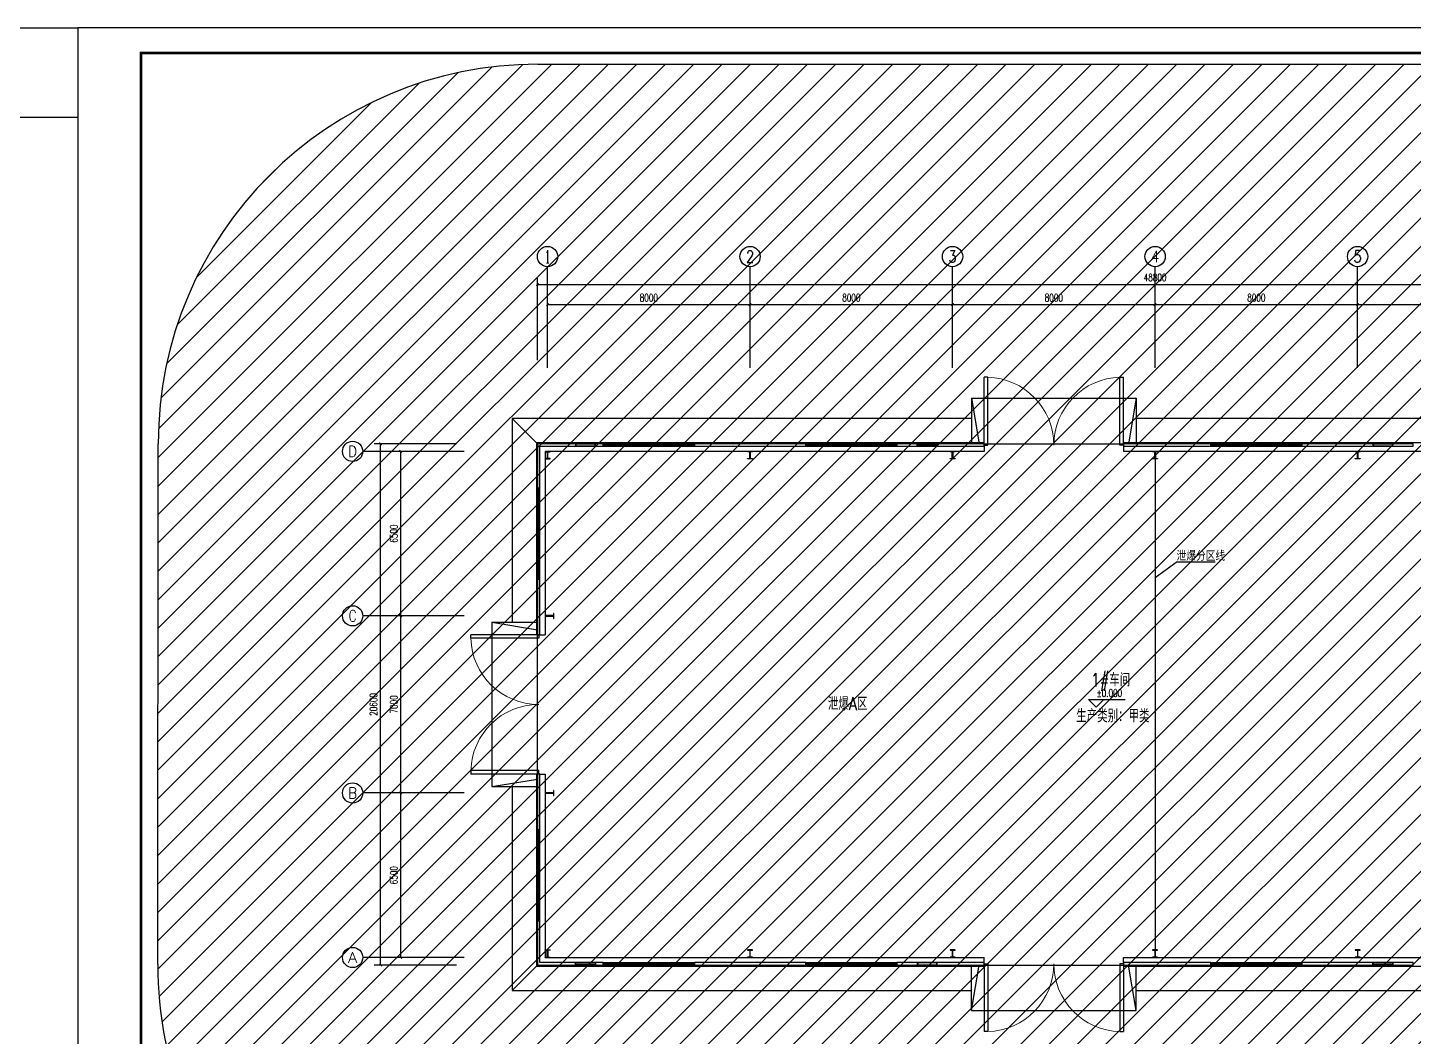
# Model space of a CAD drawing. Extents: x 1234595 to 2088511, y -80443 to 75292.
# Drawn here: x 1979253 to 2033989, y -41060 to -1201 of the extents above; entities that cross this region are included whole.
import ezdxf
from ezdxf.enums import TextEntityAlignment as Align

# ---------------------------------------------------------------- set-up
doc = ezdxf.new("R2010")
doc.units = 0
doc.header["$LTSCALE"] = 1000
doc.header["$MEASUREMENT"] = 0
doc.layers.get('0').update_dxf_attribs({"linetype": 'CONTINUOUS'})
doc.layers.get('Defpoints').update_dxf_attribs({"linetype": 'CONTINUOUS'})
doc.layers.add('_0', color=7, linetype='CONTINUOUS', lineweight=25)
for name, color, linetype in [('AXIS_TEXT', 7, 'CONTINUOUS'), ('PUB_TITLE', 4, 'CONTINUOUS'), ('WIRE-避雷', 4, 'CONTINUOUS'), ('建筑底图', 251, 'CONTINUOUS')]:
    doc.layers.add(name, color=color, linetype=linetype)
doc.styles.add('_HZTXT', font='txt.shx', dxfattribs={"width": 0.8, "bigfont": 'HZTXT.shx'})
doc.styles.add('_TCH_AXIS', font='COMPLEX', dxfattribs={"bigfont": 'GBCBIG'})
doc.styles.add('_TCH_DIM', font='SIMPLEX', dxfattribs={"bigfont": 'GBCBIG'})
doc.styles.add('_TCH_DIM_T3', font='SIMPLEX', dxfattribs={"width": 0.705882, "bigfont": 'GBCBIG'})
doc.styles.add('COMPLEX', font='COMPLEX')
doc.dimstyles.new('_TCH_ARCH&&100', dxfattribs={"dimtxt": 297.5, "dimasz": 100, "dimexe": 250, "dimexo": 300, "dimgap": 126.25, "dimtad": 1, "dimdec": 0, "dimzin": 0, "dimdsep": 46, "dimtxsty": '_TCH_DIM_T3', "dimblk": 'ARCHTICK', "dimcen": 0.09, "dimclrt": 7, "dimazin": 2, "dimtfac": 1, "dimtdec": 0, "dimtix": 1, "dimtmove": 2, "dimatfit": 3, "dimfxl": 0, "dimtolj": 1, "dimtzin": 0, "dimarcsym": 0})

# ---------------------------------------------------------------- blocks, each defined once
blk = doc.blocks.new('$DorLib2D$00000002')
for p, q in [((-0.5, 0), (-0.5, 0.4875)), ((-0.475, 0.4875), (-0.5, 0.4875)), ((-0.475, 0), (-0.475, 0.4875)), ((0.475, 0), (0.475, 0.4875)), ((0.475, 0.4875), (0.5, 0.4875)), ((0.5, 0), (0.5, 0.4875)), ((-0.5, 0), (-0.475, 0)), ((0.5, 0), (0.475, 0))]:
    blk.add_line(p, q)
at = {"lineweight": 13}
for centre, start, end in [((-0.4875, 0), 0, 88.53072), ((0.4875, 0), 91.46928, 180)]:
    blk.add_arc(centre, 0.4875, start, end, dxfattribs=at)
blk = doc.blocks.new('$TCHSYS$WIN2D')
for p, q in [((-0.5, 0.5), (0.5, 0.5)), ((-0.5, 0.5), (-0.5, -0.5)), ((0.5, 0.5), (0.5, -0.5)), ((0.5, 0.167), (-0.5, 0.167)), ((0.5, -0.167), (-0.5, -0.167)), ((-0.5, -0.5), (0.5, -0.5))]:
    blk.add_line(p, q)
blk = doc.blocks.new('_ArchTick')
at = {"color": 0, "linetype": 'ByBlock', "const_width": 0.4}
blk.add_lwpolyline([(-0.5, -0.5), (0.5, 0.5)], dxfattribs=at)
blk = doc.blocks.new('*D714')
at = {"layer": 'Defpoints', "color": 0, "transparency": 16777216}
for p in [(1993989, -31445), (1996489, -31445), (1996489, -37945)]:
    blk.add_point(p, dxfattribs=at)
at = {"layer": '建筑底图', "color": 0, "lineweight": -2, "transparency": 16777216}
for p, q in [((1996189, -31445), (1993739, -31445)), ((1993989, -37945), (1993989, -31445)), ((1996189, -37945), (1993739, -37945))]:
    blk.add_line(p, q, dxfattribs=at)
at = {"layer": '建筑底图', "color": 0, "lineweight": -2, "transparency": 16777216, "xscale": 100, "yscale": 100, "zscale": 100}
for p, rotation in [((1993989, -31445), 90), ((1993989, -37945), 270)]:
    blk.add_blockref('_ArchTick', p, dxfattribs=dict(at, rotation=rotation))
at = {"layer": '建筑底图', "color": 7, "transparency": 16777216, "insert": (1993714, -34695), "char_height": 297.5, "attachment_point": 5, "rotation": 90, "style": '_TCH_DIM_T3'}
blk.add_mtext('\\A1;6500', dxfattribs=at)
blk = doc.blocks.new('*D715')
at = {"layer": 'Defpoints', "color": 0, "transparency": 16777216}
for p in [(1993989, -24445), (1996489, -24445), (1996489, -31445)]:
    blk.add_point(p, dxfattribs=at)
at = {"layer": '建筑底图', "color": 0, "lineweight": -2, "transparency": 16777216}
for p, q in [((1996189, -24445), (1993739, -24445)), ((1993989, -31445), (1993989, -24445)), ((1996189, -31445), (1993739, -31445))]:
    blk.add_line(p, q, dxfattribs=at)
at = {"layer": '建筑底图', "color": 0, "lineweight": -2, "transparency": 16777216, "xscale": 100, "yscale": 100, "zscale": 100}
for p, rotation in [((1993989, -24445), 90), ((1993989, -31445), 270)]:
    blk.add_blockref('_ArchTick', p, dxfattribs=dict(at, rotation=rotation))
at = {"layer": '建筑底图', "color": 7, "transparency": 16777216, "insert": (1993714, -27945), "char_height": 297.5, "attachment_point": 5, "rotation": 90, "style": '_TCH_DIM_T3'}
blk.add_mtext('\\A1;7000', dxfattribs=at)
blk = doc.blocks.new('*D716')
at = {"layer": 'Defpoints', "color": 0, "transparency": 16777216}
for p in [(1993989, -17945), (1996489, -17945), (1996489, -24445)]:
    blk.add_point(p, dxfattribs=at)
at = {"layer": '建筑底图', "color": 0, "lineweight": -2, "transparency": 16777216}
for p, q in [((1996189, -17945), (1993739, -17945)), ((1993989, -24445), (1993989, -17945)), ((1996189, -24445), (1993739, -24445))]:
    blk.add_line(p, q, dxfattribs=at)
at = {"layer": '建筑底图', "color": 0, "lineweight": -2, "transparency": 16777216, "xscale": 100, "yscale": 100, "zscale": 100}
for p, rotation in [((1993989, -17945), 90), ((1993989, -24445), 270)]:
    blk.add_blockref('_ArchTick', p, dxfattribs=dict(at, rotation=rotation))
at = {"layer": '建筑底图', "color": 7, "transparency": 16777216, "insert": (1993714, -21195), "char_height": 297.5, "attachment_point": 5, "rotation": 90, "style": '_TCH_DIM_T3'}
blk.add_mtext('\\A1;6500', dxfattribs=at)
blk = doc.blocks.new('*D717')
at = {"layer": 'Defpoints', "color": 0, "transparency": 16777216}
for p in [(1993189, -17645), (1996489, -17645), (1996489, -38245)]:
    blk.add_point(p, dxfattribs=at)
at = {"layer": '建筑底图', "color": 0, "lineweight": -2, "transparency": 16777216}
for p, q in [((1996189, -17645), (1992939, -17645)), ((1993189, -38245), (1993189, -17645)), ((1996189, -38245), (1992939, -38245))]:
    blk.add_line(p, q, dxfattribs=at)
at = {"layer": '建筑底图', "color": 0, "lineweight": -2, "transparency": 16777216, "xscale": 100, "yscale": 100, "zscale": 100}
for p, rotation in [((1993189, -17645), 90), ((1993189, -38245), 270)]:
    blk.add_blockref('_ArchTick', p, dxfattribs=dict(at, rotation=rotation))
at = {"layer": '建筑底图', "color": 7, "transparency": 16777216, "insert": (1992914, -27945), "char_height": 297.5, "attachment_point": 5, "rotation": 90, "style": '_TCH_DIM_T3'}
blk.add_mtext('\\A1;20600', dxfattribs=at)
blk = doc.blocks.new('_AXISO')
blk.add_circle((0, 0), 0.5)
at = {"layer": 'AXIS_TEXT', "style": 'COMPLEX', "width": 1.041667}
blk.add_attdef('A', text='', height=0.56, dxfattribs=at).set_placement((-0.25, -0.28), (0.25, -0.28), align=Align.FIT)
blk = doc.blocks.new('*D700')
at = {"layer": 'Defpoints', "color": 0, "transparency": 16777216}
for p in [(2007789, -12145), (1999789, -14645), (2007789, -14645)]:
    blk.add_point(p, dxfattribs=at)
at = {"layer": '建筑底图', "color": 0, "lineweight": -2, "transparency": 16777216}
for p, q in [((1999789, -14345), (1999789, -11895)), ((2007789, -14345), (2007789, -11895)), ((1999789, -12145), (2007789, -12145))]:
    blk.add_line(p, q, dxfattribs=at)
at = {"layer": '建筑底图', "color": 0, "lineweight": -2, "transparency": 16777216, "xscale": 100, "yscale": 100, "zscale": 100, "rotation": 180}
blk.add_blockref('_ArchTick', (1999789, -12145), dxfattribs=at)
at = {"layer": '建筑底图', "color": 0, "lineweight": -2, "transparency": 16777216, "xscale": 100, "yscale": 100, "zscale": 100}
blk.add_blockref('_ArchTick', (2007789, -12145), dxfattribs=at)
at = {"layer": '建筑底图', "color": 7, "transparency": 16777216, "insert": (2003789, -11870), "char_height": 297.5, "attachment_point": 5, "style": '_TCH_DIM_T3'}
blk.add_mtext('\\A1;8000', dxfattribs=at)
blk = doc.blocks.new('*D701')
at = {"layer": 'Defpoints', "color": 0, "transparency": 16777216}
for p in [(2015789, -12145), (2007789, -14645), (2015789, -14645)]:
    blk.add_point(p, dxfattribs=at)
at = {"layer": '建筑底图', "color": 0, "lineweight": -2, "transparency": 16777216}
for p, q in [((2007789, -14345), (2007789, -11895)), ((2015789, -14345), (2015789, -11895)), ((2007789, -12145), (2015789, -12145))]:
    blk.add_line(p, q, dxfattribs=at)
at = {"layer": '建筑底图', "color": 0, "lineweight": -2, "transparency": 16777216, "xscale": 100, "yscale": 100, "zscale": 100, "rotation": 180}
blk.add_blockref('_ArchTick', (2007789, -12145), dxfattribs=at)
at = {"layer": '建筑底图', "color": 0, "lineweight": -2, "transparency": 16777216, "xscale": 100, "yscale": 100, "zscale": 100}
blk.add_blockref('_ArchTick', (2015789, -12145), dxfattribs=at)
at = {"layer": '建筑底图', "color": 7, "transparency": 16777216, "insert": (2011789, -11870), "char_height": 297.5, "attachment_point": 5, "style": '_TCH_DIM_T3'}
blk.add_mtext('\\A1;8000', dxfattribs=at)
blk = doc.blocks.new('*D702')
at = {"layer": 'Defpoints', "color": 0, "transparency": 16777216}
for p in [(2023789, -12145), (2015789, -14645), (2023789, -14645)]:
    blk.add_point(p, dxfattribs=at)
at = {"layer": '建筑底图', "color": 0, "lineweight": -2, "transparency": 16777216}
for p, q in [((2015789, -14345), (2015789, -11895)), ((2023789, -14345), (2023789, -11895)), ((2015789, -12145), (2023789, -12145))]:
    blk.add_line(p, q, dxfattribs=at)
at = {"layer": '建筑底图', "color": 0, "lineweight": -2, "transparency": 16777216, "xscale": 100, "yscale": 100, "zscale": 100, "rotation": 180}
blk.add_blockref('_ArchTick', (2015789, -12145), dxfattribs=at)
at = {"layer": '建筑底图', "color": 0, "lineweight": -2, "transparency": 16777216, "xscale": 100, "yscale": 100, "zscale": 100}
blk.add_blockref('_ArchTick', (2023789, -12145), dxfattribs=at)
at = {"layer": '建筑底图', "color": 7, "transparency": 16777216, "insert": (2019789, -11870), "char_height": 297.5, "attachment_point": 5, "style": '_TCH_DIM_T3'}
blk.add_mtext('\\A1;8000', dxfattribs=at)
blk = doc.blocks.new('*D703')
at = {"layer": 'Defpoints', "color": 0, "transparency": 16777216}
for p in [(2031789, -12145), (2023789, -14645), (2031789, -14645)]:
    blk.add_point(p, dxfattribs=at)
at = {"layer": '建筑底图', "color": 0, "lineweight": -2, "transparency": 16777216}
for p, q in [((2023789, -14345), (2023789, -11895)), ((2031789, -14345), (2031789, -11895)), ((2023789, -12145), (2031789, -12145))]:
    blk.add_line(p, q, dxfattribs=at)
at = {"layer": '建筑底图', "color": 0, "lineweight": -2, "transparency": 16777216, "xscale": 100, "yscale": 100, "zscale": 100, "rotation": 180}
blk.add_blockref('_ArchTick', (2023789, -12145), dxfattribs=at)
at = {"layer": '建筑底图', "color": 0, "lineweight": -2, "transparency": 16777216, "xscale": 100, "yscale": 100, "zscale": 100}
blk.add_blockref('_ArchTick', (2031789, -12145), dxfattribs=at)
at = {"layer": '建筑底图', "color": 7, "transparency": 16777216, "insert": (2027789, -11870), "char_height": 297.5, "attachment_point": 5, "style": '_TCH_DIM_T3'}
blk.add_mtext('\\A1;8000', dxfattribs=at)
blk = doc.blocks.new('*D704')
at = {"layer": 'Defpoints', "color": 0, "transparency": 16777216}
for p in [(2039789, -12145), (2031789, -14645), (2039789, -14645)]:
    blk.add_point(p, dxfattribs=at)
at = {"layer": '建筑底图', "color": 0, "lineweight": -2, "transparency": 16777216}
for p, q in [((2031789, -14345), (2031789, -11895)), ((2039789, -14345), (2039789, -11895)), ((2031789, -12145), (2039789, -12145))]:
    blk.add_line(p, q, dxfattribs=at)
at = {"layer": '建筑底图', "color": 0, "lineweight": -2, "transparency": 16777216, "xscale": 100, "yscale": 100, "zscale": 100, "rotation": 180}
blk.add_blockref('_ArchTick', (2031789, -12145), dxfattribs=at)
at = {"layer": '建筑底图', "color": 0, "lineweight": -2, "transparency": 16777216, "xscale": 100, "yscale": 100, "zscale": 100}
blk.add_blockref('_ArchTick', (2039789, -12145), dxfattribs=at)
at = {"layer": '建筑底图', "color": 7, "transparency": 16777216, "insert": (2035789, -11870), "char_height": 297.5, "attachment_point": 5, "style": '_TCH_DIM_T3'}
blk.add_mtext('\\A1;8000', dxfattribs=at)
blk = doc.blocks.new('*D706')
at = {"layer": 'Defpoints', "color": 0, "transparency": 16777216}
for p in [(2048189, -11345), (1999389, -14645), (2048189, -14645)]:
    blk.add_point(p, dxfattribs=at)
at = {"layer": '建筑底图', "color": 0, "lineweight": -2, "transparency": 16777216}
for p, q in [((1999389, -14345), (1999389, -11095)), ((1999389, -11345), (2048189, -11345)), ((2048189, -14345), (2048189, -11095))]:
    blk.add_line(p, q, dxfattribs=at)
at = {"layer": '建筑底图', "color": 0, "lineweight": -2, "transparency": 16777216, "xscale": 100, "yscale": 100, "zscale": 100, "rotation": 180}
blk.add_blockref('_ArchTick', (1999389, -11345), dxfattribs=at)
at = {"layer": '建筑底图', "color": 0, "lineweight": -2, "transparency": 16777216, "xscale": 100, "yscale": 100, "zscale": 100}
blk.add_blockref('_ArchTick', (2048189, -11345), dxfattribs=at)
at = {"layer": '建筑底图', "color": 7, "transparency": 16777216, "insert": (2023789, -11070), "char_height": 297.5, "attachment_point": 5, "style": '_TCH_DIM_T3'}
blk.add_mtext('\\A1;48800', dxfattribs=at)

msp = doc.modelspace()

# ---------------------------------------------------------------- hatches: boundary and pattern name
at = {"layer": 'WIRE-避雷'}
h = msp.add_hatch(dxfattribs=at)
h.set_pattern_fill('ANSI31', color=1, scale=500)
h.set_pattern_definition([(45, (0, 0), (-561.266, 561.266), [])])
edge = h.paths.add_edge_path()
edge.add_line((1999389.4, -53244.9), (2048308.7, -53244.4))
edge.add_arc((2048189.4, -38244.9), 15000, 269.54527, 360.00001)
edge.add_line((2063189.4, -17644.9), (2063189.4, -38244.9))
edge.add_arc((2048189.4, -17644.9), 15000, 359.99999, 450)
edge.add_line((1999408.2, -2644.9), (2048189.4, -2644.9))
edge.add_arc((1999408.2, -17644.9), 15000, 90, 180)
edge.add_line((1984389.4, -38217.5), (1984408.2, -17644.9))
edge.add_arc((1999389.4, -38244.9), 15000, 179.89557, 270.00111)
at = {"layer": '建筑底图'}
for points in [[(1999389.4, -17644.9), (1999389.4, -19394.9), (1999419.4, -19364.9), (1999419.4, -17674.9)], [(2001989.4, -17644.9), (1999389.4, -17644.9), (1999419.4, -17674.9), (2001959.4, -17674.9)], [(1999489.4, -19394.9), (1999489.4, -17744.9), (1999459.4, -17714.9), (1999459.4, -19364.9)], [(1999489.4, -17744.9), (2001989.4, -17744.9), (2001959.4, -17714.9), (1999459.4, -17714.9)], [(1999779.4, -18228.9), (1999689.4, -18228.9), (1999689.4, -18244.9), (1999889.4, -18244.9), (1999889.4, -18228.9), (1999799.4, -18228.9), (1999799.4, -17960.9), (1999889.4, -17960.9), (1999889.4, -17944.9), (1999689.4, -17944.9), (1999689.4, -17960.9), (1999779.4, -17960.9)], [(2001989.4, -17744.9), (2001989.4, -17644.9), (2001959.4, -17674.9), (2001959.4, -17714.9)], [(2009989.4, -17644.9), (2005589.4, -17644.9), (2005619.4, -17674.9), (2009959.4, -17674.9)], [(2005589.4, -17644.9), (2005589.4, -17744.9), (2005619.4, -17714.9), (2005619.4, -17674.9)], [(2005589.4, -17744.9), (2009989.4, -17744.9), (2009959.4, -17714.9), (2005619.4, -17714.9)], [(2007799.4, -18228.9), (2007889.4, -18228.9), (2007889.4, -18244.9), (2007689.4, -18244.9), (2007689.4, -18228.9), (2007779.4, -18228.9), (2007779.4, -17960.9), (2007689.4, -17960.9), (2007689.4, -17944.9), (2007889.4, -17944.9), (2007889.4, -17960.9), (2007799.4, -17960.9)], [(2009989.4, -17744.9), (2009989.4, -17644.9), (2009959.4, -17674.9), (2009959.4, -17714.9)], [(2017039.4, -17644.9), (2013589.4, -17644.9), (2013619.4, -17674.9), (2017009.4, -17674.9)], [(2013589.4, -17644.9), (2013589.4, -17744.9), (2013619.4, -17714.9), (2013619.4, -17674.9)], [(2013589.4, -17744.9), (2017039.4, -17744.9), (2017009.4, -17714.9), (2013619.4, -17714.9)], [(2015799.4, -18228.9), (2015889.4, -18228.9), (2015889.4, -18244.9), (2015689.4, -18244.9), (2015689.4, -18228.9), (2015779.4, -18228.9), (2015779.4, -17960.9), (2015689.4, -17960.9), (2015689.4, -17944.9), (2015889.4, -17944.9), (2015889.4, -17960.9), (2015799.4, -17960.9)], [(2017039.4, -17744.9), (2017039.4, -17644.9), (2017009.4, -17674.9), (2017009.4, -17714.9)], [(2025989.4, -17644.9), (2022539.4, -17644.9), (2022569.4, -17674.9), (2025959.4, -17674.9)], [(2022539.4, -17644.9), (2022539.4, -17744.9), (2022569.4, -17714.9), (2022569.4, -17674.9)], [(2022539.4, -17744.9), (2025989.4, -17744.9), (2025959.4, -17714.9), (2022569.4, -17714.9)], [(2023799.4, -18228.9), (2023889.4, -18228.9), (2023889.4, -18244.9), (2023689.4, -18244.9), (2023689.4, -18228.9), (2023779.4, -18228.9), (2023779.4, -17960.9), (2023689.4, -17960.9), (2023689.4, -17944.9), (2023889.4, -17944.9), (2023889.4, -17960.9), (2023799.4, -17960.9)], [(2025989.4, -17744.9), (2025989.4, -17644.9), (2025959.4, -17674.9), (2025959.4, -17714.9)], [(2033989.4, -17644.9), (2029589.4, -17644.9), (2029619.4, -17674.9), (2033959.4, -17674.9)], [(2029589.4, -17644.9), (2029589.4, -17744.9), (2029619.4, -17714.9), (2029619.4, -17674.9)], [(2029589.4, -17744.9), (2033989.4, -17744.9), (2033959.4, -17714.9), (2029619.4, -17714.9)], [(2031799.4, -18228.9), (2031889.4, -18228.9), (2031889.4, -18244.9), (2031689.4, -18244.9), (2031689.4, -18228.9), (2031779.4, -18228.9), (2031779.4, -17960.9), (2031689.4, -17960.9), (2031689.4, -17944.9), (2031889.4, -17944.9), (2031889.4, -17960.9), (2031799.4, -17960.9)], [(2033989.4, -17744.9), (2033989.4, -17644.9), (2033959.4, -17674.9), (2033959.4, -17714.9)], [(1999389.4, -19394.9), (1999489.4, -19394.9), (1999459.4, -19364.9), (1999419.4, -19364.9)], [(1999489.4, -22994.9), (1999389.4, -22994.9), (1999419.4, -23024.9), (1999459.4, -23024.9)], [(1999389.4, -22994.9), (1999389.4, -25194.9), (1999419.4, -25164.9), (1999419.4, -23024.9)], [(1999489.4, -25194.9), (1999489.4, -22994.9), (1999459.4, -23024.9), (1999459.4, -25164.9)], [(1999705.4, -24434.9), (1999705.4, -24344.9), (1999689.4, -24344.9), (1999689.4, -24544.9), (1999705.4, -24544.9), (1999705.4, -24454.9), (2000023.4, -24454.9), (2000023.4, -24544.9), (2000039.4, -24544.9), (2000039.4, -24344.9), (2000023.4, -24344.9), (2000023.4, -24434.9)], [(1999389.4, -25194.9), (1999489.4, -25194.9), (1999459.4, -25164.9), (1999419.4, -25164.9)], [(1999489.4, -30694.9), (1999389.4, -30694.9), (1999419.4, -30724.9), (1999459.4, -30724.9)], [(1999389.4, -30694.9), (1999389.4, -32894.9), (1999419.4, -32864.9), (1999419.4, -30724.9)], [(1999489.4, -32894.9), (1999489.4, -30694.9), (1999459.4, -30724.9), (1999459.4, -32864.9)], [(1999705.4, -31434.9), (1999705.4, -31344.9), (1999689.4, -31344.9), (1999689.4, -31544.9), (1999705.4, -31544.9), (1999705.4, -31454.9), (2000023.4, -31454.9), (2000023.4, -31544.9), (2000039.4, -31544.9), (2000039.4, -31344.9), (2000023.4, -31344.9), (2000023.4, -31434.9)], [(1999389.4, -32894.9), (1999489.4, -32894.9), (1999459.4, -32864.9), (1999419.4, -32864.9)], [(1999489.4, -36494.9), (1999389.4, -36494.9), (1999419.4, -36524.9), (1999459.4, -36524.9)], [(1999389.4, -36494.9), (1999389.4, -38244.9), (1999419.4, -38214.9), (1999419.4, -36524.9)], [(1999489.4, -38144.9), (1999489.4, -36494.9), (1999459.4, -36524.9), (1999459.4, -38174.9)], [(1999779.4, -37660.9), (1999689.4, -37660.9), (1999689.4, -37644.9), (1999889.4, -37644.9), (1999889.4, -37660.9), (1999799.4, -37660.9), (1999799.4, -37928.9), (1999889.4, -37928.9), (1999889.4, -37944.9), (1999689.4, -37944.9), (1999689.4, -37928.9), (1999779.4, -37928.9)], [(2007799.4, -37660.9), (2007889.4, -37660.9), (2007889.4, -37644.9), (2007689.4, -37644.9), (2007689.4, -37660.9), (2007779.4, -37660.9), (2007779.4, -37928.9), (2007689.4, -37928.9), (2007689.4, -37944.9), (2007889.4, -37944.9), (2007889.4, -37928.9), (2007799.4, -37928.9)], [(2015799.4, -37660.9), (2015889.4, -37660.9), (2015889.4, -37644.9), (2015689.4, -37644.9), (2015689.4, -37660.9), (2015779.4, -37660.9), (2015779.4, -37928.9), (2015689.4, -37928.9), (2015689.4, -37944.9), (2015889.4, -37944.9), (2015889.4, -37928.9), (2015799.4, -37928.9)], [(2023799.4, -37660.9), (2023889.4, -37660.9), (2023889.4, -37644.9), (2023689.4, -37644.9), (2023689.4, -37660.9), (2023779.4, -37660.9), (2023779.4, -37928.9), (2023689.4, -37928.9), (2023689.4, -37944.9), (2023889.4, -37944.9), (2023889.4, -37928.9), (2023799.4, -37928.9)], [(2031799.4, -37660.9), (2031889.4, -37660.9), (2031889.4, -37644.9), (2031689.4, -37644.9), (2031689.4, -37660.9), (2031779.4, -37660.9), (2031779.4, -37928.9), (2031689.4, -37928.9), (2031689.4, -37944.9), (2031889.4, -37944.9), (2031889.4, -37928.9), (2031799.4, -37928.9)], [(1999389.4, -38244.9), (2001989.4, -38244.9), (2001959.4, -38214.9), (1999419.4, -38214.9)], [(2001989.4, -38144.9), (1999489.4, -38144.9), (1999459.4, -38174.9), (2001959.4, -38174.9)], [(2001989.4, -38244.9), (2001989.4, -38144.9), (2001959.4, -38174.9), (2001959.4, -38214.9)], [(2009989.4, -38144.9), (2005589.4, -38144.9), (2005619.4, -38174.9), (2009959.4, -38174.9)], [(2005589.4, -38144.9), (2005589.4, -38244.9), (2005619.4, -38214.9), (2005619.4, -38174.9)], [(2005589.4, -38244.9), (2009989.4, -38244.9), (2009959.4, -38214.9), (2005619.4, -38214.9)], [(2009989.4, -38244.9), (2009989.4, -38144.9), (2009959.4, -38174.9), (2009959.4, -38214.9)], [(2017039.4, -38144.9), (2013589.4, -38144.9), (2013619.4, -38174.9), (2017009.4, -38174.9)], [(2013589.4, -38144.9), (2013589.4, -38244.9), (2013619.4, -38214.9), (2013619.4, -38174.9)], [(2013589.4, -38244.9), (2017039.4, -38244.9), (2017009.4, -38214.9), (2013619.4, -38214.9)], [(2017039.4, -38244.9), (2017039.4, -38144.9), (2017009.4, -38174.9), (2017009.4, -38214.9)], [(2025989.4, -38144.9), (2022539.4, -38144.9), (2022569.4, -38174.9), (2025959.4, -38174.9)], [(2022539.4, -38144.9), (2022539.4, -38244.9), (2022569.4, -38214.9), (2022569.4, -38174.9)], [(2022539.4, -38244.9), (2025989.4, -38244.9), (2025959.4, -38214.9), (2022569.4, -38214.9)], [(2025989.4, -38244.9), (2025989.4, -38144.9), (2025959.4, -38174.9), (2025959.4, -38214.9)], [(2033989.4, -38144.9), (2029589.4, -38144.9), (2029619.4, -38174.9), (2033959.4, -38174.9)], [(2029589.4, -38144.9), (2029589.4, -38244.9), (2029619.4, -38214.9), (2029619.4, -38174.9)], [(2029589.4, -38244.9), (2033989.4, -38244.9), (2033959.4, -38214.9), (2029619.4, -38214.9)], [(2033989.4, -38244.9), (2033989.4, -38144.9), (2033959.4, -38174.9), (2033959.4, -38214.9)]]:
    msp.add_hatch(color=256, dxfattribs=at).paths.add_polyline_path(points)

# ---------------------------------------------------------------- linework, layer by layer
at = {"layer": '_0', "color": 0}
msp.add_lwpolyline([(1974816.1, -1200.6), (1981228.5, -1200.6), (1981228.5, -4754), (1974816.1, -4754)], close=True, dxfattribs=at)
at = {"layer": 'PUB_TITLE', "color": 4}
msp.add_lwpolyline([(1981228.5, -60600.6), (2065328.5, -60600.6), (2065328.5, -1200.6), (1981228.5, -1200.6)], close=True, dxfattribs=at)
at = {"layer": 'PUB_TITLE', "color": 4, "const_width": 100}
msp.add_lwpolyline([(1983728.5, -59600.6), (2064328.5, -59600.6), (2064328.5, -2200.6), (1983728.5, -2200.6)], close=True, dxfattribs=at)
at = {"layer": 'WIRE-避雷', "color": 1}
for p, q in [((1999408.2, -2644.9), (2048189.4, -2644.9)), ((1984389.4, -38217.5), (1984408.2, -17644.9))]:
    msp.add_line(p, q, dxfattribs=at)
for centre, start, end in [((1999408.2, -17644.9), 90, 180), ((1999389.4, -38244.9), 179.89557, 270.00111)]:
    msp.add_arc(centre, 15000, start, end, dxfattribs=at)
at = {"layer": '建筑底图'}
for p, q in [((1999789.4, -14644.9), (1999789.4, -10644.9)), ((2007789.4, -14644.9), (2007789.4, -10644.9)), ((2015789.4, -14644.9), (2015789.4, -10644.9)), ((2023789.4, -14644.9), (2023789.4, -10644.9)), ((2031789.4, -14644.9), (2031789.4, -10644.9)), ((2016539.4, -15844.9), (2023039.4, -15844.9)), ((2016539.4, -15844.9), (2016839.4, -17644.9)), ((2016539.4, -15844.9), (2016539.4, -17644.9)), ((2023039.4, -15844.9), (2022739.4, -17644.9)), ((2023039.4, -15844.9), (2023039.4, -17644.9)), ((1999349.4, -17604.9), (1998389.4, -16644.9)), ((1996489.4, -17944.9), (1992489.4, -17944.9)), ((1999389.4, -17644.9), (1999389.4, -19394.9)), ((2001989.4, -17644.9), (1999389.4, -17644.9)), ((1999489.4, -19394.9), (1999489.4, -17744.9)), ((1999489.4, -17744.9), (2001989.4, -17744.9)), ((2001989.4, -17744.9), (2001989.4, -17644.9)), ((2009989.4, -17644.9), (2005589.4, -17644.9)), ((2005589.4, -17644.9), (2005589.4, -17744.9)), ((2005589.4, -17744.9), (2009989.4, -17744.9)), ((2009989.4, -17744.9), (2009989.4, -17644.9)), ((2017039.4, -17644.9), (2013589.4, -17644.9)), ((2013589.4, -17644.9), (2013589.4, -17744.9)), ((2013589.4, -17744.9), (2017039.4, -17744.9)), ((2017039.4, -17644.9), (2017039.4, -17604.9)), ((2017039.4, -17644.9), (2022539.4, -17644.9)), ((2017039.4, -17744.9), (2017039.4, -17644.9)), ((2017039.4, -17744.9), (2017039.4, -17944.9)), ((2022539.4, -17644.9), (2022539.4, -17604.9)), ((2025989.4, -17644.9), (2022539.4, -17644.9)), ((2022539.4, -17644.9), (2022539.4, -17744.9)), ((2022539.4, -17744.9), (2022539.4, -17944.9)), ((2022539.4, -17744.9), (2025989.4, -17744.9)), ((2025989.4, -17744.9), (2025989.4, -17644.9)), ((2033989.4, -17644.9), (2029589.4, -17644.9)), ((2029589.4, -17644.9), (2029589.4, -17744.9)), ((2029589.4, -17744.9), (2033989.4, -17744.9)), ((2033989.4, -17744.9), (2033989.4, -17644.9)), ((1999389.4, -19394.9), (1999489.4, -19394.9)), ((2024655.3, -22312), (2023789.4, -22941.9)), ((2024655.3, -22312), (2026159, -22312)), ((1999489.4, -22994.9), (1999389.4, -22994.9)), ((1999389.4, -22994.9), (1999389.4, -25194.9)), ((1999489.4, -25194.9), (1999489.4, -22994.9)), ((1996489.4, -24444.9), (1992489.4, -24444.9)), ((1997589.4, -24694.9), (1997589.4, -31194.9)), ((1997589.4, -24694.9), (1999389.4, -24994.9)), ((1997589.4, -24694.9), (1999389.4, -24694.9)), ((1999389.4, -25194.9), (1999349.4, -25194.9)), ((1999389.4, -30694.9), (1999389.4, -25194.9)), ((1999389.4, -25194.9), (1999489.4, -25194.9)), ((1999489.4, -25194.9), (1999689.4, -25194.9)), ((2021461.9, -28049.7), (2021161.9, -27749.7)), ((2021161.9, -27749.7), (2022611.9, -27749.7)), ((2021461.9, -28049.7), (2021761.9, -27749.7)), ((1997589.4, -31194.9), (1999389.4, -30894.9)), ((1997589.4, -31194.9), (1999389.4, -31194.9)), ((1999389.4, -30694.9), (1999349.4, -30694.9)), ((1999489.4, -30694.9), (1999389.4, -30694.9)), ((1999389.4, -30694.9), (1999389.4, -32894.9)), ((1999489.4, -30694.9), (1999689.4, -30694.9)), ((1999489.4, -32894.9), (1999489.4, -30694.9)), ((1996489.4, -31444.9), (1992489.4, -31444.9)), ((1999389.4, -32894.9), (1999489.4, -32894.9)), ((1999489.4, -36494.9), (1999389.4, -36494.9)), ((1999389.4, -36494.9), (1999389.4, -38244.9)), ((1999489.4, -38144.9), (1999489.4, -36494.9)), ((1996489.4, -37944.9), (1992489.4, -37944.9)), ((1999349.4, -38284.9), (1998389.4, -39244.9)), ((1999389.4, -38244.9), (2001989.4, -38244.9)), ((2001989.4, -38144.9), (1999489.4, -38144.9)), ((2001989.4, -38244.9), (2001989.4, -38144.9)), ((2009989.4, -38144.9), (2005589.4, -38144.9)), ((2005589.4, -38144.9), (2005589.4, -38244.9)), ((2005589.4, -38244.9), (2009989.4, -38244.9)), ((2009989.4, -38244.9), (2009989.4, -38144.9)), ((2017039.4, -38144.9), (2013589.4, -38144.9)), ((2013589.4, -38144.9), (2013589.4, -38244.9)), ((2013589.4, -38244.9), (2017039.4, -38244.9)), ((2016539.4, -40044.9), (2016839.4, -38244.9)), ((2016539.4, -40044.9), (2016539.4, -38244.9)), ((2017039.4, -38144.9), (2017039.4, -37944.9)), ((2017039.4, -38244.9), (2017039.4, -38144.9)), ((2017039.4, -38244.9), (2017039.4, -38284.9)), ((2017039.4, -38244.9), (2022539.4, -38244.9)), ((2022539.4, -38144.9), (2022539.4, -37944.9)), ((2025989.4, -38144.9), (2022539.4, -38144.9)), ((2022539.4, -38144.9), (2022539.4, -38244.9)), ((2022539.4, -38244.9), (2022539.4, -38284.9)), ((2022539.4, -38244.9), (2025989.4, -38244.9)), ((2023039.4, -40044.9), (2022739.4, -38244.9)), ((2023039.4, -40044.9), (2023039.4, -38244.9)), ((2025989.4, -38244.9), (2025989.4, -38144.9)), ((2033989.4, -38144.9), (2029589.4, -38144.9)), ((2029589.4, -38144.9), (2029589.4, -38244.9)), ((2029589.4, -38244.9), (2033989.4, -38244.9)), ((2033989.4, -38244.9), (2033989.4, -38144.9)), ((2016539.4, -40044.9), (2023039.4, -40044.9))]:
    msp.add_line(p, q, dxfattribs=at)
for points in [[(2016539.4, -16644.9), (1998389.4, -16644.9), (1998389.4, -24694.9)], [(2049189.4, -24694.9), (2049189.4, -16644.9), (2023039.4, -16644.9)], [(2017039.4, -17604.9), (1999349.4, -17604.9), (1999349.4, -25194.9)], [(2017039.4, -17944.9), (1999689.4, -17944.9), (1999689.4, -25194.9)], [(2000896.9, -17744.9), (2001681.9, -17744.9), (2001681.9, -17644.9), (2000896.9, -17644.9), (2000896.9, -17744.9)], [(2015181.9, -17744.9), (2014396.9, -17744.9), (2014396.9, -17644.9), (2015181.9, -17644.9), (2015181.9, -17744.9)], [(2048229.4, -25194.9), (2048229.4, -17604.9), (2022539.4, -17604.9)], [(2047889.4, -25194.9), (2047889.4, -17944.9), (2022539.4, -17944.9)], [(2032396.9, -17744.9), (2033181.9, -17744.9), (2033181.9, -17644.9), (2032396.9, -17644.9), (2032396.9, -17744.9)], [(2023789.4, -18244.9), (2023789.4, -37644.9)], [(1998389.4, -31194.9), (1998389.4, -39244.9), (2016539.4, -39244.9)], [(1999349.4, -30694.9), (1999349.4, -38284.9), (2017039.4, -38284.9)], [(1999689.4, -30694.9), (1999689.4, -37944.9), (2017039.4, -37944.9)], [(2022539.4, -37944.9), (2047889.4, -37944.9), (2047889.4, -30694.9)], [(2022539.4, -38284.9), (2048229.4, -38284.9), (2048229.4, -30694.9)], [(2023039.4, -39244.9), (2049189.4, -39244.9), (2049189.4, -31194.9)], [(2000896.9, -38144.9), (2001681.9, -38144.9), (2001681.9, -38244.9), (2000896.9, -38244.9), (2000896.9, -38144.9)], [(2015181.9, -38144.9), (2014396.9, -38144.9), (2014396.9, -38244.9), (2015181.9, -38244.9), (2015181.9, -38144.9)], [(2032396.9, -38144.9), (2033181.9, -38144.9), (2033181.9, -38244.9), (2032396.9, -38244.9), (2032396.9, -38144.9)]]:
    msp.add_lwpolyline(points, dxfattribs=at)
for points in [[(1999889.4, -17944.9), (1999689.4, -17944.9), (1999689.4, -17960.9), (1999779.4, -17960.9), (1999779.4, -18228.9), (1999689.4, -18228.9), (1999689.4, -18244.9), (1999889.4, -18244.9), (1999889.4, -18228.9), (1999799.4, -18228.9), (1999799.4, -17960.9), (1999889.4, -17960.9)], [(2000911.9, -17729.9), (2001666.9, -17729.9), (2001666.9, -17659.9), (2000911.9, -17659.9)], [(2007689.4, -17944.9), (2007889.4, -17944.9), (2007889.4, -17960.9), (2007799.4, -17960.9), (2007799.4, -18228.9), (2007889.4, -18228.9), (2007889.4, -18244.9), (2007689.4, -18244.9), (2007689.4, -18228.9), (2007779.4, -18228.9), (2007779.4, -17960.9), (2007689.4, -17960.9)], [(2015166.9, -17729.9), (2014411.9, -17729.9), (2014411.9, -17659.9), (2015166.9, -17659.9)], [(2015689.4, -17944.9), (2015889.4, -17944.9), (2015889.4, -17960.9), (2015799.4, -17960.9), (2015799.4, -18228.9), (2015889.4, -18228.9), (2015889.4, -18244.9), (2015689.4, -18244.9), (2015689.4, -18228.9), (2015779.4, -18228.9), (2015779.4, -17960.9), (2015689.4, -17960.9)], [(2023689.4, -17944.9), (2023889.4, -17944.9), (2023889.4, -17960.9), (2023799.4, -17960.9), (2023799.4, -18228.9), (2023889.4, -18228.9), (2023889.4, -18244.9), (2023689.4, -18244.9), (2023689.4, -18228.9), (2023779.4, -18228.9), (2023779.4, -17960.9), (2023689.4, -17960.9)], [(2031689.4, -17944.9), (2031889.4, -17944.9), (2031889.4, -17960.9), (2031799.4, -17960.9), (2031799.4, -18228.9), (2031889.4, -18228.9), (2031889.4, -18244.9), (2031689.4, -18244.9), (2031689.4, -18228.9), (2031779.4, -18228.9), (2031779.4, -17960.9), (2031689.4, -17960.9)], [(2032411.9, -17729.9), (2033166.9, -17729.9), (2033166.9, -17659.9), (2032411.9, -17659.9)], [(2000039.4, -24544.9), (2000039.4, -24344.9), (2000023.4, -24344.9), (2000023.4, -24434.9), (1999705.4, -24434.9), (1999705.4, -24344.9), (1999689.4, -24344.9), (1999689.4, -24544.9), (1999705.4, -24544.9), (1999705.4, -24454.9), (2000023.4, -24454.9), (2000023.4, -24544.9)], [(2000039.4, -31544.9), (2000039.4, -31344.9), (2000023.4, -31344.9), (2000023.4, -31434.9), (1999705.4, -31434.9), (1999705.4, -31344.9), (1999689.4, -31344.9), (1999689.4, -31544.9), (1999705.4, -31544.9), (1999705.4, -31454.9), (2000023.4, -31454.9), (2000023.4, -31544.9)], [(1999889.4, -37944.9), (1999689.4, -37944.9), (1999689.4, -37928.9), (1999779.4, -37928.9), (1999779.4, -37660.9), (1999689.4, -37660.9), (1999689.4, -37644.9), (1999889.4, -37644.9), (1999889.4, -37660.9), (1999799.4, -37660.9), (1999799.4, -37928.9), (1999889.4, -37928.9)], [(2007689.4, -37944.9), (2007889.4, -37944.9), (2007889.4, -37928.9), (2007799.4, -37928.9), (2007799.4, -37660.9), (2007889.4, -37660.9), (2007889.4, -37644.9), (2007689.4, -37644.9), (2007689.4, -37660.9), (2007779.4, -37660.9), (2007779.4, -37928.9), (2007689.4, -37928.9)], [(2015689.4, -37944.9), (2015889.4, -37944.9), (2015889.4, -37928.9), (2015799.4, -37928.9), (2015799.4, -37660.9), (2015889.4, -37660.9), (2015889.4, -37644.9), (2015689.4, -37644.9), (2015689.4, -37660.9), (2015779.4, -37660.9), (2015779.4, -37928.9), (2015689.4, -37928.9)], [(2023689.4, -37944.9), (2023889.4, -37944.9), (2023889.4, -37928.9), (2023799.4, -37928.9), (2023799.4, -37660.9), (2023889.4, -37660.9), (2023889.4, -37644.9), (2023689.4, -37644.9), (2023689.4, -37660.9), (2023779.4, -37660.9), (2023779.4, -37928.9), (2023689.4, -37928.9)], [(2031689.4, -37944.9), (2031889.4, -37944.9), (2031889.4, -37928.9), (2031799.4, -37928.9), (2031799.4, -37660.9), (2031889.4, -37660.9), (2031889.4, -37644.9), (2031689.4, -37644.9), (2031689.4, -37660.9), (2031779.4, -37660.9), (2031779.4, -37928.9), (2031689.4, -37928.9)], [(2000911.9, -38159.9), (2001666.9, -38159.9), (2001666.9, -38229.9), (2000911.9, -38229.9)], [(2015166.9, -38159.9), (2014411.9, -38159.9), (2014411.9, -38229.9), (2015166.9, -38229.9)], [(2032411.9, -38159.9), (2033166.9, -38159.9), (2033166.9, -38229.9), (2032411.9, -38229.9)]]:
    msp.add_lwpolyline(points, close=True, dxfattribs=at)

# ---------------------------------------------------------------- block references
ref = msp.add_blockref('_AXISO', (1999789.4, -10244.9), dxfattribs=dict(at, xscale=800, yscale=800, zscale=800))
ref.add_attrib('A', '1', dxfattribs={"layer": 'AXIS_TEXT', "color": 0, "height": 514.7, "style": '_TCH_AXIS'}).set_placement((1999679.1, -10502.2), (1999899.7, -10502.2), align=Align.FIT)
ref = msp.add_blockref('_AXISO', (2007789.4, -10244.9), dxfattribs=dict(at, xscale=800, yscale=800, zscale=800))
ref.add_attrib('A', '2', dxfattribs={"layer": 'AXIS_TEXT', "color": 0, "height": 465.9, "style": '_TCH_AXIS'}).set_placement((2007634.1, -10477.8), (2007944.7, -10477.8), align=Align.FIT)
ref = msp.add_blockref('_AXISO', (2015789.4, -10244.9), dxfattribs=dict(at, xscale=800, yscale=800, zscale=800))
ref.add_attrib('A', '3', dxfattribs={"layer": 'AXIS_TEXT', "color": 0, "height": 465.9, "style": '_TCH_AXIS'}).set_placement((2015634.1, -10477.8), (2015944.7, -10477.8), align=Align.FIT)
ref = msp.add_blockref('_AXISO', (2023789.4, -10244.9), dxfattribs=dict(at, xscale=800, yscale=800, zscale=800))
ref.add_attrib('A', '4', dxfattribs={"layer": 'AXIS_TEXT', "color": 0, "height": 445.4, "style": '_TCH_AXIS'}).set_placement((2023619.7, -10467.6), (2023959.1, -10467.6), align=Align.FIT)
ref = msp.add_blockref('_AXISO', (2031789.4, -10244.9), dxfattribs=dict(at, xscale=800, yscale=800, zscale=800))
ref.add_attrib('A', '5', dxfattribs={"layer": 'AXIS_TEXT', "color": 0, "height": 465.9, "style": '_TCH_AXIS'}).set_placement((2031634.1, -10477.8), (2031944.7, -10477.8), align=Align.FIT)
for name, p, xscale, yscale, zscale in [('$DorLib2D$00000002', (2019789.4, -17694.9), 5500, 5500, 5500), ('$TCHSYS$WIN2D', (2003789.4, -17694.9), 3600, -100, 3600), ('$TCHSYS$WIN2D', (2011789.4, -17694.9), 3600, -100, 3600), ('$TCHSYS$WIN2D', (2027789.4, -17694.9), 3600, -100, 3600), ('$TCHSYS$WIN2D', (2003789.4, -38194.9), 3600, 100, 3600), ('$TCHSYS$WIN2D', (2011789.4, -38194.9), 3600, 100, 3600), ('$DorLib2D$00000002', (2019789.4, -38194.9), 5500, -5500, 5500), ('$TCHSYS$WIN2D', (2027789.4, -38194.9), 3600, 100, 3600)]:
    msp.add_blockref(name, p, dxfattribs=dict(at, xscale=xscale, yscale=yscale, zscale=zscale))
ref = msp.add_blockref('_AXISO', (1992089.4, -17944.9), dxfattribs=dict(at, xscale=800, yscale=800, zscale=800))
ref.add_attrib('A', 'D', dxfattribs={"layer": 'AXIS_TEXT', "color": 0, "height": 435.3, "style": '_TCH_AXIS'}).set_placement((1991913.2, -18162.5), (1992265.6, -18162.5), align=Align.FIT)
at = {"layer": '建筑底图', "rotation": 90}
for name, p, xscale, yscale, zscale in [('$TCHSYS$WIN2D', (1999439.4, -21194.9), 3600, -100, 3600), ('$DorLib2D$00000002', (1999439.4, -27944.9), -5500, 5500, -5500), ('$TCHSYS$WIN2D', (1999439.4, -34694.9), 3600, -100, 3600)]:
    msp.add_blockref(name, p, dxfattribs=dict(at, xscale=xscale, yscale=yscale, zscale=zscale))
at = {"layer": '建筑底图'}
ref = msp.add_blockref('_AXISO', (1992089.4, -24444.9), dxfattribs=dict(at, xscale=800, yscale=800, zscale=800))
ref.add_attrib('A', 'C', dxfattribs={"layer": 'AXIS_TEXT', "color": 0, "height": 455.7, "style": '_TCH_AXIS'}).set_placement((1991926.7, -24672.7), (1992252.1, -24672.7), align=Align.FIT)
ref = msp.add_blockref('_AXISO', (1992089.4, -31444.9), dxfattribs=dict(at, xscale=800, yscale=800, zscale=800))
ref.add_attrib('A', 'B', dxfattribs={"layer": 'AXIS_TEXT', "color": 0, "height": 435.3, "style": '_TCH_AXIS'}).set_placement((1991913.2, -31662.5), (1992265.6, -31662.5), align=Align.FIT)
ref = msp.add_blockref('_AXISO', (1992089.4, -37944.9), dxfattribs=dict(at, xscale=800, yscale=800, zscale=800))
ref.add_attrib('A', 'A', dxfattribs={"layer": 'AXIS_TEXT', "color": 0, "height": 425.2, "style": '_TCH_AXIS'}).set_placement((1991907.2, -38157.4), (1992271.6, -38157.4), align=Align.FIT)

# ---------------------------------------------------------------- texts
for s, height, style, width, p in [('泄爆分区线', 400, '_HZTXT', 0.8, (2024637.7, -22273.6)), ('1#车间', 517.24, '_HZTXT', 0.8, (2021252.2, -27232.8)), ('%%P0.000', 297.5, '_TCH_DIM', 0.705882, (2021481.9, -27644.7)), ('泄爆A区', 517.24, '_HZTXT', 0.8, (2010863.7, -28176.8)), ('生产类别：甲类', 517.24, '_HZTXT', 0.8, (2020672.5, -28657.8))]:
    msp.add_text(s, height=height, dxfattribs=dict(at, style=style, width=width)).set_placement(p)

# ---------------------------------------------------------------- dimensions: what is measured, and where the dimension line sits
for p1, p2, distance, picture, middle in [((1999389.4, -14644.9), (2048189.4, -14644.9), 3300, '*D706', (2023789.4, -11069.9)), ((1999789.4, -14644.9), (2007789.4, -14644.9), 2500, '*D700', (2003789.4, -11869.9)), ((2007789.4, -14644.9), (2015789.4, -14644.9), 2500, '*D701', (2011789.4, -11869.9)), ((2015789.4, -14644.9), (2023789.4, -14644.9), 2500, '*D702', (2019789.4, -11869.9)), ((2023789.4, -14644.9), (2031789.4, -14644.9), 2500, '*D703', (2027789.4, -11869.9)), ((2031789.4, -14644.9), (2039789.4, -14644.9), 2500, '*D704', (2035789.4, -11869.9)), ((1996489.4, -38244.9), (1996489.4, -17644.9), 3300, '*D717', (1992914.4, -27944.9)), ((1996489.4, -24444.9), (1996489.4, -17944.9), 2500, '*D716', (1993714.4, -21194.9)), ((1996489.4, -31444.9), (1996489.4, -24444.9), 2500, '*D715', (1993714.4, -27944.9)), ((1996489.4, -37944.9), (1996489.4, -31444.9), 2500, '*D714', (1993714.4, -34694.9))]:
    dim = msp.add_aligned_dim(p1=p1, p2=p2, distance=distance, dimstyle='_TCH_ARCH&&100', dxfattribs=at)
    dim.commit()
    dim.dimension.update_dxf_attribs({"geometry": picture, "text_midpoint": middle})

doc.saveas('drawing.dxf')
